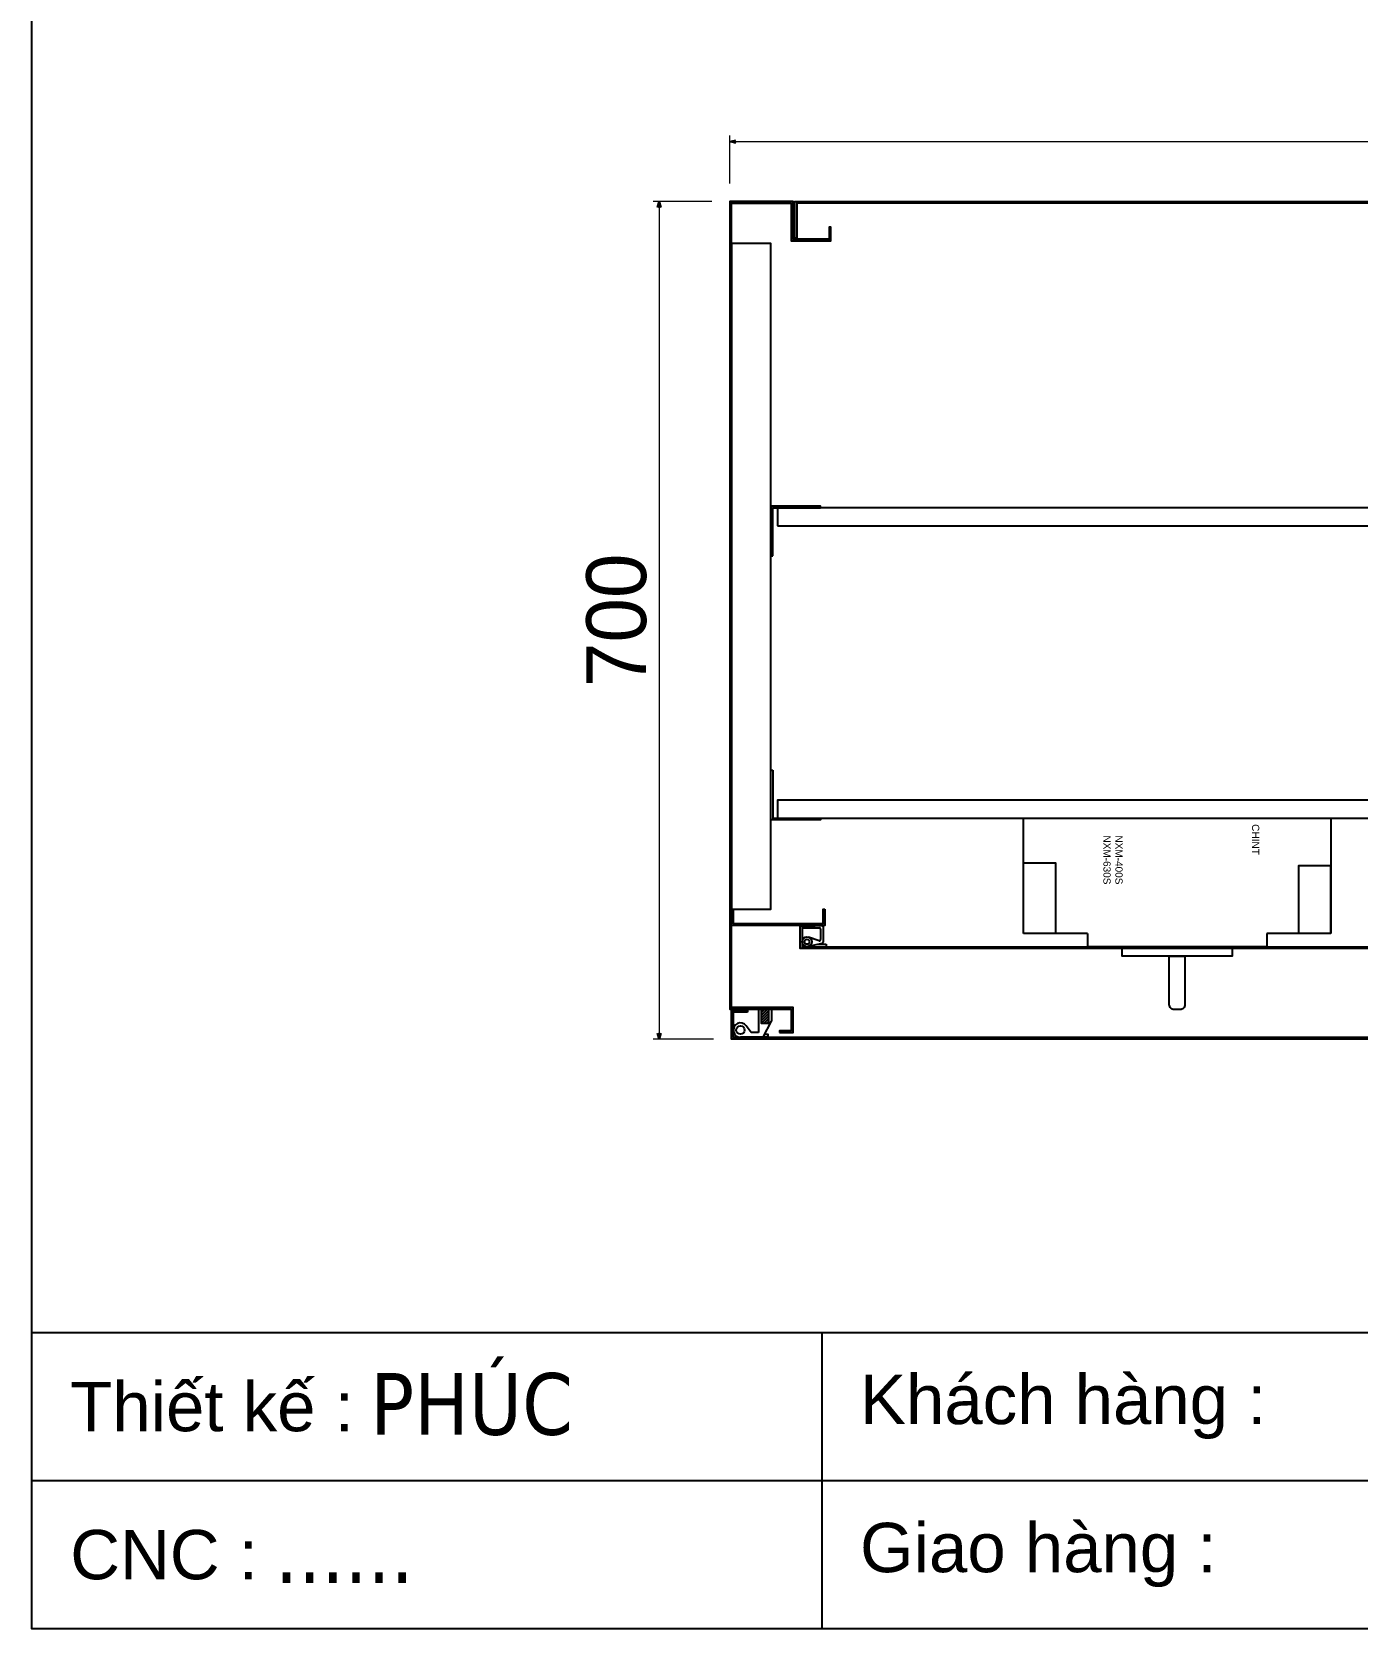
# Model space of a CAD drawing. Header units: millimetres. Extents: x 0 to 6126, y 0 to 4331.
# Drawn here: x 0 to 1107, y 0 to 1335 of the extents above; entities that cross this region are included whole.
import ezdxf
from ezdxf.enums import TextEntityAlignment as Align

# ---------------------------------------------------------------- set-up
doc = ezdxf.new("R2010")
doc.units = ezdxf.units.MM
doc.layers.add('DIM', color=253, linetype='Continuous')
doc.layers.add('Ghi chu', color=7, linetype='Continuous')
doc.styles.add('Arial', font='arial.ttf')
doc.styles.add('Tahoma (Input Text)', font='tahoma.ttf')
doc.dimstyles.new('CNC', dxfattribs={"dimtxt": 50, "dimasz": 5, "dimexe": 5, "dimexo": 15, "dimgap": 10, "dimtad": 1, "dimdec": 0, "dimtxsty": 'Standard', "dimblk": 'OPEN30', "dimcen": 10, "dimclrd": 5, "dimclre": 5, "dimclrt": 3, "dimazin": 3, "dimtfac": 1, "dimtdec": 0, "dimtmove": 0, "dimatfit": 3, "dimldrblk": 'ARCHTICK', "dimlwd": 9, "dimlwe": 9})

# ---------------------------------------------------------------- blocks, each defined once
blk = doc.blocks.new('*D16')
at = {"color": 0, "linetype": 'ByBlock', "lineweight": -2}
for p, q in [((583.1, 1243.2), (588.1, 1244.5)), ((588.1, 1241.9), (583.1, 1243.2)), ((583.1, 1243.2), (588.1, 1243.2)), ((2178.1, 1244.5), (2183.1, 1243.2)), ((2183.1, 1243.2), (2178.1, 1241.9)), ((2183.1, 1243.2), (2178.1, 1243.2))]:
    blk.add_line(p, q, dxfattribs=at)
at = {"layer": 'Defpoints', "color": 0, "ltscale": 3, "transparency": 16777216}
for p in [(2183.1, 1243.2), (583.1, 1193.1), (2183.1, 1193.1)]:
    blk.add_point(p, dxfattribs=at)
at = {"layer": 'DIM', "color": 5, "lineweight": 9, "ltscale": 3, "transparency": 16777216}
for p, q in [((583.1, 1208.1), (583.1, 1248.2)), ((588.1, 1243.2), (2178.1, 1243.2)), ((2183.1, 1208.1), (2183.1, 1248.2))]:
    blk.add_line(p, q, dxfattribs=at)
at = {"layer": 'DIM', "color": 3, "ltscale": 3, "transparency": 16777216, "insert": (1383.1, 1278.7), "char_height": 50, "attachment_point": 5}
blk.add_mtext('1600', dxfattribs=at)
blk = doc.blocks.new('_ArchTick')
at = {"color": 0, "const_width": 0.15}
blk.add_lwpolyline([(-0.5, -0.5), (0.5, 0.5)], dxfattribs=at)
blk = doc.blocks.new('_Open30')
at = {"color": 0, "linetype": 'ByBlock', "lineweight": -2}
for p, q in [((-1, 0.27), (0, 0)), ((0, 0), (-1, -0.27)), ((0, 0), (-1, 0))]:
    blk.add_line(p, q, dxfattribs=at)
blk = doc.blocks.new('*D17')
at = {"color": 0, "linetype": 'ByBlock', "lineweight": -2}
for p, q in [((522.8, 1188.1), (524.1, 1193.1)), ((524.1, 1193.1), (525.5, 1188.1)), ((524.1, 1193.1), (524.1, 1188.1)), ((524.1, 493.1), (522.8, 498.1)), ((525.5, 498.1), (524.1, 493.1)), ((524.1, 493.1), (524.1, 498.1))]:
    blk.add_line(p, q, dxfattribs=at)
at = {"layer": 'Defpoints', "color": 0, "ltscale": 3, "transparency": 16777216}
for p in [(583.1, 1193.1), (524.1, 493.1), (584.6, 493.1)]:
    blk.add_point(p, dxfattribs=at)
at = {"layer": 'DIM', "color": 5, "lineweight": 9, "ltscale": 3, "transparency": 16777216}
for p, q in [((568.1, 1193.1), (519.1, 1193.1)), ((524.1, 1188.1), (524.1, 498.1)), ((569.6, 493.1), (519.1, 493.1))]:
    blk.add_line(p, q, dxfattribs=at)
at = {"layer": 'DIM', "color": 3, "ltscale": 3, "transparency": 16777216, "insert": (488.6, 843.1), "char_height": 50, "attachment_point": 5, "rotation": 90}
blk.add_mtext('700', dxfattribs=at)
blk = doc.blocks.new('HL011-1-4')
h = blk.add_hatch()
h.set_pattern_fill('ANSI31', color=2, scale=0.5, style=0)
h.paths.add_polyline_path([(2.5, 0), (8.5, 0), (8.5, 12), (2.5, 12)])
at = {"color": 1}
for p, q in [((7, 23.5), (0, 10)), ((7, 23.5), (26, 23.5)), ((11, 0), (11, 19.5)), ((11, 19.5), (17, 19.5)), ((17, 19.5), (21.2, 13.9)), ((0, 0), (0, 10)), ((11, 0), (0, 0))]:
    blk.add_line(p, q, dxfattribs=at)
blk.add_lwpolyline([(5.7, 21), (3, 21), (3, 23.5), (7, 23.5)], dxfattribs=at)
at = {"color": 2}
blk.add_lwpolyline([(2.5, 0), (2.5, 12), (8.5, 12), (8.5, 0)], dxfattribs=at)
at = {"color": 1}
blk.add_circle((26, 17.5), 3.5, dxfattribs=at)
blk.add_arc((26, 17.5), 6, 216.8699, 90, dxfattribs=at)
blk = doc.blocks.new('HL036-1-2')
at = {"layer": 'Ghi chu', "color": 1}
for p, q in [((-3, 17.8), (-18.9, 17.8)), ((-18.9, 15.8), (-18.9, 17.8)), ((-12.1, 15.8), (-18.9, 15.8)), ((-16.4, 1), (-16.4, 14)), ((-15.6, 15), (-3.9, 17.7)), ((0, 0), (-15.4, 0)), ((-14.4, 3), (-14.4, 11.9)), ((0, 2), (-13.4, 2)), ((-13.1, 12.8), (-4.3, 9.8)), ((-6.2, 2), (-6.2, 0)), ((-1.2, 2), (-1.2, 0)), ((0, 0), (0, 2))]:
    blk.add_line(p, q, dxfattribs=at)
for radius in [4.1, 2.1]:
    blk.add_circle((-3, 13.7), radius, dxfattribs=at)
for centre, start, end in [((-15.4, 14), 102.9616, 180), ((-15.4, 1), 180, 270), ((-13.4, 11.9), 71.3254, 180), ((-13.4, 3), 180, 270)]:
    blk.add_arc(centre, 1, start, end, dxfattribs=at)
blk = doc.blocks.new('nxm-400-630-2')
at = {"color": 7}
for p, q in [((29751.6, -129472.4), (29751.6, -129525.9)), ((29751.6, -129525.9), (29762.6, -129525.9)), ((29762.6, -129554.9), (29762.6, -129646.9)), ((29751.6, -129675.9), (29751.6, -129729.4)), ((29751.6, -129675.9), (29762.6, -129675.9))]:
    blk.add_line(p, q, dxfattribs=at)
for points in [[(29751.6, -129729.4), (29655.1, -129729.4), (29655.1, -129472.4), (29751.6, -129472.4)], [(29751.6, -129472.4), (29695.1, -129472.4), (29695.1, -129499.4), (29751.6, -129499.4)], [(29762.6, -129525.9), (29762.6, -129554.9)], [(29762.6, -129554.9), (29770.6, -129554.9), (29770.6, -129646.9), (29762.6, -129646.9)], [(29762.6, -129646.9), (29762.6, -129675.9)], [(29751.6, -129729.4), (29692.6, -129729.4), (29692.6, -129702.4), (29751.6, -129702.4)]]:
    blk.add_lwpolyline(points, dxfattribs=at)
blk.add_lwpolyline([(29770.6, -129594.4), (29811.1, -129594.4, -0.414214), (29815.1, -129598.4), (29815.1, -129603.4, -0.414214), (29811.1, -129607.4), (29770.6, -129607.4)], format="xyb", close=True, dxfattribs=at)
at = {"color": 7, "char_height": 6, "width": 25.603, "attachment_point": 5, "style": 'Arial'}
for s, insert in [('CHINT', (29673, -129535.3)), ('NXM-400S\\PNXM-630S', (29690.1, -129654.5))]:
    blk.add_mtext(s, dxfattribs=dict(at, insert=insert))
blk = doc.blocks.new('khungtenAsean2')
at = {"color": 7}
for p, q in [((2970, -1980), (0, -1980)), ((320, -1980), (320, -2100)), ((2020, -2040), (0, -2040))]:
    blk.add_line(p, q, dxfattribs=at)
blk.add_lwpolyline([(0, 0), (2970, 0), (2970, -2100), (0, -2100)], close=True, dxfattribs=at)
at = {"color": 2, "char_height": 20, "width": 917.6339, "attachment_point": 4, "style": 'Arial'}
for s, insert in [('  Thiết kế :', (0, -2010)), ('  Khách hàng :', (320, -2010)), ('  Giao hàng :', (320, -2070)), ('  CNC :', (0, -2070))]:
    blk.add_mtext(s, dxfattribs=dict(at, insert=insert))
at = {"color": 1, "style": 'Tahoma (Input Text)', "flags": 8}
for tag, p in [('#01', (137.05, -2021.28)), ('#03', (506.57, -2019.3)), ('#05', (1106.63, -2021.28)), ('#07', (1834.68, -2021.28)), ('#09', (2146.72, -2021.28)), ('#02', (98.46, -2081.28)), ('#04', (486.11, -2081.28)), ('#06', (1065.33, -2081.28)), ('#08', (1817.45, -2081.28)), ('#10', (2146.72, -2081.28))]:
    blk.add_attdef(tag, p, '', height=25, dxfattribs=at)
blk.add_attdef('#11', text='', height=25, dxfattribs=at).set_placement((2914.99, -2067.35), align=Align.CENTER)

msp = doc.modelspace()

# ---------------------------------------------------------------- linework, layer by layer
at = {"color": 7}
for points in [[(624.6, 498.6), (636.1, 498.6), (636.1, 519.6), (584.6, 519.6), (584.6, 1191.6), (634.6, 1191.6), (634.6, 1160.1), (667.6, 1160.1), (667.6, 1171.6), (666.1, 1171.6), (666.1, 1161.6), (636.1, 1161.6), (636.1, 1193.1), (583.1, 1193.1), (583.1, 518.1), (634.6, 518.1), (634.6, 500.1), (624.6, 500.1)], [(598.1, 515.6), (586.1, 515.6), (586.1, 494.6), (1380.6, 494.6), (1380.6, 515.6), (1368.6, 515.6), (1368.6, 517.1), (1382.1, 517.1), (1382.1, 493.1), (584.6, 493.1), (584.6, 517.1), (598.1, 517.1)]]:
    msp.add_lwpolyline(points, close=True, dxfattribs=at)
at = {"color": 7, "ltscale": 0.5}
msp.add_lwpolyline([(637.6, 1162.6), (637.6, 1193.1), (1340.2, 1193.1), (1340.2, 1162.6), (1338.7, 1162.6), (1338.7, 1191.6), (639.1, 1191.6), (639.1, 1162.6)], close=True, dxfattribs=at)
at = {"color": 252, "ltscale": 0.5}
for points in [[(584.6, 601.6), (617.6, 601.6), (617.6, 1158.1), (584.6, 1158.1)], [(619.1, 897.1), (619.1, 937.1), (659.1, 937.1), (659.1, 938.6), (617.6, 938.6), (617.6, 897.1)], [(619.1, 717.8), (619.1, 677.8), (659.1, 677.8), (659.1, 676.3), (617.6, 676.3), (617.6, 717.8)]]:
    msp.add_lwpolyline(points, close=True, dxfattribs=at)
at = {"color": 8}
for points in [[(623.1, 922.1), (1344.6, 922.1), (1344.6, 937.1), (623.1, 937.1)], [(623.1, 677.8), (1344.6, 677.8), (1344.6, 692.8), (623.1, 692.8)]]:
    msp.add_lwpolyline(points, close=True, dxfattribs=at)
at = {"color": 3, "ltscale": 0.5}
msp.add_lwpolyline([(662.6, 601.6), (662.6, 588.1), (584.6, 588.1), (584.6, 601.6), (586.1, 601.6), (586.1, 589.6), (661.1, 589.6), (661.1, 601.6)], close=True, dxfattribs=at)
at = {"color": 6, "ltscale": 0.5}
msp.add_lwpolyline([(1307.6, 587.8), (1319.1, 587.8), (1319.1, 568.8), (642.1, 568.8), (642.1, 587.8), (653.6, 587.8), (653.6, 586.3), (643.6, 586.3), (643.6, 570.3), (1317.6, 570.3), (1317.6, 586.3), (1307.6, 586.3)], close=True, dxfattribs=at)

# ---------------------------------------------------------------- block references
at = {"color": 7}
ref = msp.add_blockref('khungtenAsean2', (0, 4331.3), dxfattribs=dict(at, xscale=2.0625, yscale=2.0625, zscale=2.0625))
ref.add_attrib('#02', '......', (203.1, 38.6), dxfattribs={"color": 1, "height": 51.56, "style": 'Tahoma (Input Text)'})
ref.add_attrib('#01', 'PHÚC', (282.7, 162.4), dxfattribs={"color": 1, "height": 51.56, "style": 'Tahoma (Input Text)'})
for name, p, rotation in [('nxm-400-630-2', (130557.9, 30332.9), 270), ('HL036-1-2', (644.7, 588.1), 180), ('HL011-1-4', (618.1, 518.1), 180)]:
    msp.add_blockref(name, p, dxfattribs=dict(at, rotation=rotation))

# ---------------------------------------------------------------- dimensions: what is measured, and where the dimension line sits
at = {"layer": 'DIM', "color": 7, "ltscale": 3}
dim = msp.add_linear_dim(base=(2183.1, 1243.2), p1=(583.1, 1193.1), p2=(2183.1, 1193.1), dimstyle='CNC', dxfattribs=at)
dim.commit()
dim.dimension.update_dxf_attribs({"geometry": '*D16', "text_midpoint": (1383.1, 1278.7)})
dim = msp.add_linear_dim(base=(524.1, 493.1), p1=(583.1, 1193.1), p2=(584.6, 493.1), angle=90, dimstyle='CNC', dxfattribs=at)
dim.commit()
dim.dimension.update_dxf_attribs({"geometry": '*D17', "text_midpoint": (488.6, 843.1)})

doc.saveas('drawing.dxf')
